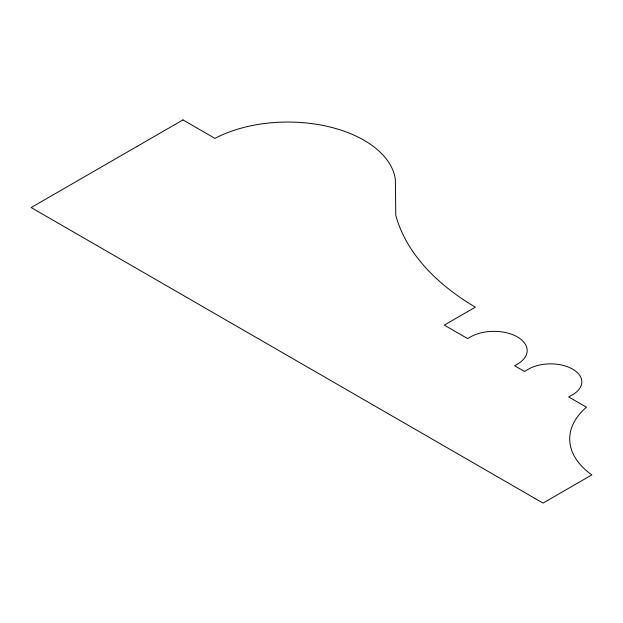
<?xml version="1.0" encoding="UTF-8"?>
<svg xmlns="http://www.w3.org/2000/svg" width="623" height="623" viewBox="0 0 623 623"><rect width="100%" height="100%" fill="white"/><g stroke="black" fill="none" stroke-linecap="round" stroke-linejoin="round"><path stroke-width="0.93" d="M182.96 119.912L31.15 207.56L543.022 503.088L591.85 474.897A98.621 56.942 0 0 1 586.461 407.201L568.713 396.96L572.662 394.678A31.267 18.051 0 0 0 572.662 369.151A31.267 18.051 0 0 0 528.444 369.151L524.496 371.433L514.637 365.74L517.448 364.112A33.253 19.204 0 0 0 517.448 336.965A33.253 19.204 0 0 0 470.42 336.965L467.608 338.585L444.277 325.113L475.349 307.17A291.525 168.311 0 0 1 395.761 215.091L395.387 179.821A107.872 62.277 0 0 0 327.667 126.453A107.872 62.277 0 0 0 214.951 138.384L182.96 119.912"/></g></svg>
